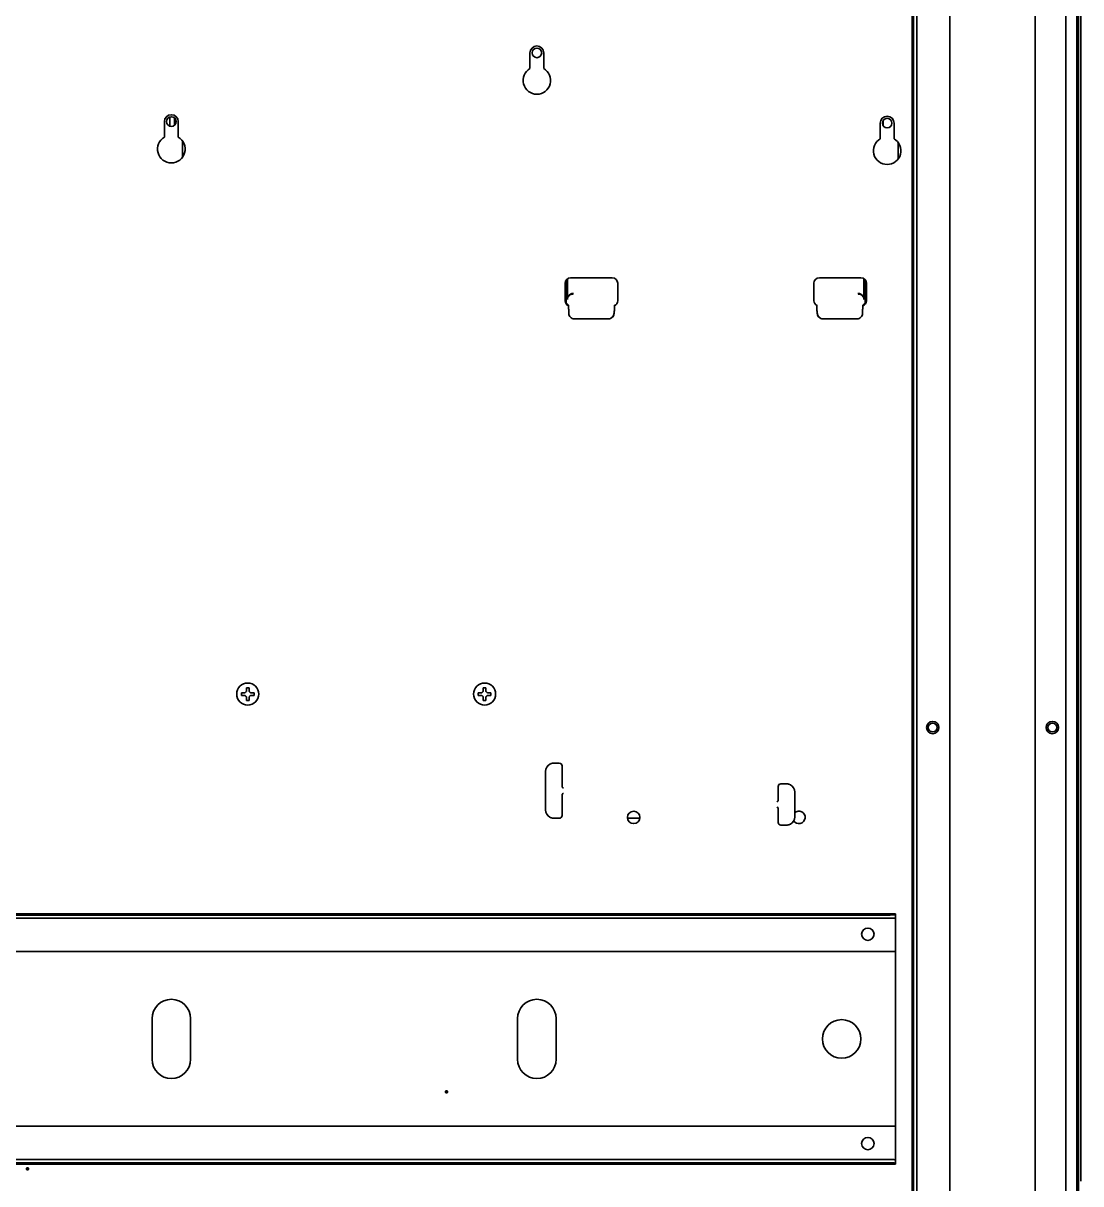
# Model space of a CAD drawing. Extents: x -760 to 4209, y 5795 to 10697.
# Drawn here: x 2326.9 to 2710.9, y 9870.9 to 10292.2 of the extents above; entities that cross this region are included whole.
import ezdxf

# ---------------------------------------------------------------- set-up
doc = ezdxf.new("R2010")
doc.units = 0
doc.header["$LTSCALE"] = 5
doc.layers.add('1', color=7, linetype='CONTINUOUS', true_color=0xffffff)

msp = doc.modelspace()

# ---------------------------------------------------------------- linework, layer by layer
at = {"layer": '1', "color": 7, "linetype": 'Continuous', "lineweight": 35}
for p, q in [((2710.05, 10525.87), (2710.05, 9547.02)), ((2710.85, 9871.84), (2710.85, 10525.82)), ((2649.63, 10434.52), (2649.63, 9638.52)), ((2650.08, 10432.52), (2650.08, 9640.52)), ((2651.28, 10432.52), (2651.28, 9640.52)), ((2663.35, 9638.52), (2663.35, 10434.52)), ((2694.25, 9638.52), (2694.25, 10434.52)), ((2705.48, 10434.52), (2705.48, 9638.52)), ((2709.43, 9638.52), (2709.43, 10434.52)), ((2510.9, 10275.75), (2510.9, 10281.42)), ((2515.9, 10281.42), (2515.9, 10275.75)), ((2380.21, 10254.8), (2380.21, 10258.16)), ((2381.86, 10257.79), (2381.86, 10255.17)), ((2378.2, 10250.81), (2378.2, 10256.48)), ((2383.2, 10256.48), (2383.2, 10250.81)), ((2638.06, 10250.25), (2638.06, 10255.92)), ((2639.06, 10256.82), (2639.06, 10255.02)), ((2643.06, 10255.92), (2643.06, 10250.25)), ((2384.77, 10249.38), (2384.77, 10243.59)), ((2644.55, 10248.94), (2644.55, 10242.91)), ((2524.06, 10198.98), (2524.06, 10190.75)), ((2524.47, 10191.94), (2524.47, 10199.38)), ((2525.66, 10199.77), (2540.76, 10199.77)), ((2615.96, 10199.77), (2631.06, 10199.77)), ((2632.14, 10199.45), (2632.14, 10191.94)), ((2632.55, 10190.75), (2632.55, 10199.1)), ((2523.66, 10191.47), (2523.66, 10197.77)), ((2542.76, 10197.77), (2542.76, 10191.47)), ((2613.96, 10191.47), (2613.96, 10197.77)), ((2633.06, 10197.77), (2633.06, 10191.47)), ((2524.06, 10190.75), (2524.93, 10189.87)), ((2632.55, 10190.75), (2631.68, 10189.87)), ((2524.94, 10189.37), (2524.94, 10188.39)), ((2524.95, 10187.5), (2524.95, 10186.91)), ((2541.48, 10186.91), (2541.51, 10187.5)), ((2541.52, 10189.37), (2541.52, 10188.39)), ((2542.08, 10189.98), (2541.57, 10189.87)), ((2615.04, 10189.87), (2614.66, 10189.95)), ((2615.09, 10188.39), (2615.09, 10189.37)), ((2615.1, 10187.5), (2615.13, 10186.91)), ((2631.66, 10186.91), (2631.66, 10187.5)), ((2631.67, 10188.39), (2631.67, 10189.37)), ((2525.17, 10186), (2525.19, 10185.96)), ((2526.98, 10184.85), (2539.34, 10184.85)), ((2540.08, 10185), (2540.13, 10185.02)), ((2616.48, 10185.02), (2616.53, 10185)), ((2617.27, 10184.85), (2629.63, 10184.85)), ((2631.42, 10185.96), (2631.44, 10186)), ((2406.13, 10048.67), (2406.13, 10049.17)), ((2406.13, 10048.17), (2406.13, 10048.67)), ((2410.73, 10049.17), (2410.73, 10048.67)), ((2410.73, 10048.67), (2410.73, 10048.17)), ((2492.13, 10048.67), (2492.13, 10049.17)), ((2492.13, 10048.17), (2492.13, 10048.67)), ((2496.73, 10049.17), (2496.73, 10048.67)), ((2496.73, 10048.67), (2496.73, 10048.17)), ((2520.05, 10023.61), (2519.55, 10023.61)), ((2520.05, 10023.61), (2521.55, 10023.61)), ((2522.55, 10022.61), (2522.55, 10015.11)), ((2516.55, 10006.61), (2516.55, 10020.61)), ((2600.99, 10009.97), (2600.99, 10015.11)), ((2601.99, 10016.11), (2603.49, 10016.11)), ((2603.99, 10016.11), (2603.49, 10016.11)), ((2522.55, 10012.11), (2522.55, 10004.61)), ((2606.99, 10013.11), (2606.99, 10004.11)), ((2600.99, 10002.11), (2600.99, 10007.26)), ((2519.55, 10003.61), (2520.05, 10003.61)), ((2521.55, 10003.61), (2520.05, 10003.61)), ((2546.33, 10003.61), (2550.78, 10003.61)), ((2603.49, 10001.11), (2601.99, 10001.11)), ((2603.49, 10001.11), (2603.99, 10001.11)), ((2643.55, 9968.95), (1916.55, 9968.95)), ((2641.55, 9968.49), (1918.55, 9968.49)), ((2641.55, 9967.29), (1918.55, 9967.29)), ((2643.55, 9968.94), (2643.55, 9968.95)), ((2643.55, 9968.94), (2643.55, 9968.63)), ((2643.55, 9968.63), (2643.55, 9967.43)), ((2643.55, 9966.75), (2643.55, 9967.43)), ((2643.55, 9966.75), (2643.55, 9956.22)), ((2643.55, 9955.22), (1916.55, 9955.22)), ((2643.55, 9956.22), (2643.55, 9955.22)), ((2643.55, 9953.02), (2643.55, 9955.22)), ((2643.55, 9953.02), (2643.55, 9894.02)), ((2373.7, 9916.14), (2373.7, 9930.9)), ((2387.7, 9930.9), (2387.7, 9916.14)), ((2506.4, 9916.14), (2506.4, 9930.9)), ((2520.4, 9930.9), (2520.4, 9916.14)), ((2643.55, 9891.82), (1916.55, 9891.82)), ((2643.55, 9891.82), (2643.55, 9894.02)), ((2643.55, 9890.82), (2643.55, 9891.82)), ((2643.55, 9890.82), (2643.55, 9880.3)), ((1918.55, 9879.75), (2641.55, 9879.75)), ((1918.55, 9878.55), (2641.55, 9878.55)), ((2643.55, 9880.3), (2643.55, 9879.61)), ((2643.55, 9879.61), (2643.55, 9878.41)), ((1916.55, 9878.1), (2643.55, 9878.1)), ((2643.55, 9878.1), (2643.55, 9878.41)), ((2643.55, 9878.1), (2643.55, 9878.1))]:
    msp.add_line(p, q, dxfattribs=at)
for centre, radius in [((2513.4, 10281.42), 1.75), ((2380.7, 10256.48), 1.75), ((2640.56, 10255.92), 1.75), ((2408.43, 10048.67), 4), ((2494.43, 10048.67), 4), ((2657.1, 10036.52), 2.25), ((2700.51, 10036.52), 2.25), ((2657.1, 10036.52), 1.6), ((2700.51, 10036.52), 1.6), ((2548.55, 10003.92), 2.25), ((2633.55, 9961.52), 2.25), ((2624.05, 9923.52), 7), ((2633.55, 9885.52), 2.25)]:
    msp.add_circle(centre, radius, dxfattribs=at)
for centre, radius, start, end in [((2513.4, 10281.42), 2.5, 0, 180), ((2513.4, 10271.42), 5, 120, 60), ((2380.7, 10256.48), 2.5, 0, 180), ((2640.56, 10255.92), 2.5, 0, 180), ((2380.7, 10246.48), 5, 120, 60), ((2640.56, 10245.92), 5, 120, 60), ((2525.66, 10197.77), 2, 90, 180), ((2540.76, 10197.77), 2, 0, 90), ((2615.96, 10197.77), 2, 90, 180), ((2631.06, 10197.77), 2, 0, 90), ((2525.66, 10191.47), 2, 180, 249.0863), ((2540.76, 10191.47), 2, 292.7967, 0), ((2615.96, 10191.47), 2, 180, 243.9689), ((2631.06, 10191.47), 2, 287.8664, 0), ((2519.55, 10020.61), 3, 118.4197, 180), ((2521.55, 10022.61), 1, 0, 90), ((2523.05, 10015.11), 0.5, 180, 232.4484), ((2523.05, 10015.11), 0.5, 232.4484, 270), ((2601.99, 10015.11), 1, 90, 180), ((2603.99, 10013.11), 3, 0, 61.5803), ((2523.05, 10012.11), 0.5, 127.5516, 180), ((2523.05, 10012.11), 0.5, 90, 127.5516), ((2600.49, 10010.11), 0.5, 270, 0), ((2519.55, 10006.61), 3, 180, 241.5803), ((2600.49, 10007.11), 0.5, 0, 90), ((2608.55, 10003.92), 2.25, 212.085, 134.1675), ((2521.55, 10004.61), 1, 270, 0), ((2601.99, 10002.11), 1, 180, 270), ((2603.99, 10004.11), 3, 298.4197, 0), ((2380.7, 9930.9), 7, 0, 180), ((2513.4, 9930.9), 7, 0, 180), ((2380.7, 9916.14), 7, 180, 0), ((2513.4, 9916.14), 7, 180, 0)]:
    msp.add_arc(centre, radius, start, end, dxfattribs=at)
for centre, major_axis, ratio, start_param, end_param in [((2524.93, 10189.37), (0, -0.5), 0.017455, 1.570796, 3.124139), ((2524.98, 10188.39), (0, -2), 0.017455, 4.712389, 5.168912), ((2526.95, 10186.91), (0.49, -1.98), 0.980177, 4.473906, 4.937741), ((2526.98, 10186.85), (0.89, -1.79), 0.999619, 4.248559, 5.819964), ((2539.34, 10186.85), (-1.86, -0.74), 0.997787, 1.189503, 2.763341), ((2539.47, 10186.91), (-1.25, -1.65), 0.952765, 1.007301, 2.199828), ((2541.35, 10188.39), (0, -2), 0.087489, 1.114274, 1.570796), ((2541.57, 10189.37), (0, -0.5), 0.087489, 3.159046, 4.712389), ((2615.04, 10189.37), (0, -0.5), 0.087489, 1.570796, 3.124139), ((2615.26, 10188.39), (0, -2), 0.087489, 4.712389, 5.168912), ((2617.14, 10186.91), (1.25, -1.65), 0.952765, 4.083357, 5.275884), ((2617.27, 10186.85), (1.86, -0.74), 0.997787, 3.519844, 5.093682), ((2629.63, 10186.85), (-0.89, -1.79), 0.999619, 0.463221, 2.034627), ((2629.66, 10186.91), (-0.49, -1.98), 0.980177, 1.345444, 1.809279), ((2631.63, 10188.39), (0, -2), 0.017455, 1.114274, 1.570796), ((2631.68, 10189.37), (0, -0.5), 0.017455, 3.159046, 4.712389), ((2641.55, 9968.63), (-2, 0), 0.069756, 1.570796, 3.141593), ((2641.55, 9967.43), (2, 0), 0.069756, 4.712389, 6.283185), ((2641.55, 9879.61), (-2, 0), 0.069756, 3.141593, 4.712389), ((2641.55, 9878.41), (2, 0), 0.069756, 0, 1.570796)]:
    msp.add_ellipse(centre, major_axis=major_axis, ratio=ratio, start_param=start_param, end_param=end_param, dxfattribs=at)
for points, knots in [([(2524.47, 10191.94), (2524.47, 10191.94), (2524.47, 10191.95), (2524.47, 10191.95), (2524.47, 10191.97), (2524.47, 10191.99), (2524.47, 10192.05), (2524.48, 10192.09), (2524.49, 10192.19), (2524.51, 10192.31), (2524.54, 10192.46), (2524.57, 10192.55), (2524.59, 10192.61), (2524.6, 10192.64), (2524.65, 10192.79), (2524.71, 10192.91), (2524.84, 10193.14), (2524.91, 10193.25), (2525.04, 10193.4), (2525.09, 10193.45), (2525.16, 10193.53), (2525.19, 10193.55), (2525.24, 10193.6), (2525.27, 10193.62), (2525.35, 10193.69), (2525.41, 10193.74), (2525.54, 10193.82), (2525.6, 10193.86), (2525.74, 10193.93), (2525.81, 10193.96), (2525.91, 10194), (2525.93, 10194), (2525.97, 10194.02), (2526.02, 10194.03), (2526.08, 10194.05), (2526.21, 10194.08), (2526.29, 10194.1), (2526.46, 10194.12), (2526.55, 10194.12), (2526.65, 10194.12)], [0, 0, 0, 0, 0.003906, 0.003906, 0.007813, 0.015625, 0.03125, 0.0625, 0.0625, 0.125, 0.1875, 0.21875, 0.21875, 0.25, 0.25, 0.375, 0.375, 0.5, 0.5, 0.5625, 0.5625, 0.59375, 0.59375, 0.625, 0.625, 0.6875, 0.6875, 0.75, 0.75, 0.8125, 0.8125, 0.828125, 0.828125, 0.84375, 0.875, 0.875, 0.9375, 0.9375, 1, 1, 1, 1]), ([(2526.53, 10193.87), (2526.44, 10193.87), (2526.36, 10193.87), (2526.19, 10193.85), (2526.11, 10193.84), (2525.99, 10193.81), (2525.94, 10193.79), (2525.88, 10193.78), (2525.84, 10193.76), (2525.83, 10193.76), (2525.74, 10193.72), (2525.67, 10193.7), (2525.54, 10193.63), (2525.48, 10193.6), (2525.36, 10193.53), (2525.3, 10193.49), (2525.22, 10193.43), (2525.2, 10193.41), (2525.15, 10193.36), (2525.12, 10193.34), (2525.05, 10193.28), (2525.01, 10193.23), (2524.89, 10193.09), (2524.81, 10192.99), (2524.69, 10192.79), (2524.64, 10192.69), (2524.59, 10192.56), (2524.58, 10192.53), (2524.56, 10192.48), (2524.54, 10192.4), (2524.5, 10192.27), (2524.49, 10192.16), (2524.48, 10192.08), (2524.47, 10192.03), (2524.47, 10191.99), (2524.47, 10191.97), (2524.47, 10191.95), (2524.47, 10191.94)], [0, 0, 0, 0, 0.0625, 0.0625, 0.125, 0.125, 0.15625, 0.171875, 0.171875, 0.1875, 0.1875, 0.25, 0.25, 0.3125, 0.3125, 0.375, 0.375, 0.40625, 0.40625, 0.4375, 0.4375, 0.5, 0.5, 0.625, 0.625, 0.75, 0.75, 0.78125, 0.78125, 0.8125, 0.875, 0.9375, 0.9375, 0.96875, 0.984375, 0.984375, 1, 1, 1, 1]), ([(2629.96, 10194.12), (2630.06, 10194.12), (2630.15, 10194.12), (2630.32, 10194.1), (2630.4, 10194.08), (2630.53, 10194.05), (2630.59, 10194.03), (2630.64, 10194.02), (2630.68, 10194), (2630.7, 10194), (2630.8, 10193.96), (2630.87, 10193.93), (2631.01, 10193.86), (2631.07, 10193.82), (2631.2, 10193.74), (2631.26, 10193.69), (2631.34, 10193.62), (2631.37, 10193.6), (2631.42, 10193.55), (2631.45, 10193.53), (2631.52, 10193.45), (2631.57, 10193.4), (2631.7, 10193.25), (2631.77, 10193.14), (2631.9, 10192.91), (2631.96, 10192.79), (2632.01, 10192.64), (2632.02, 10192.61), (2632.04, 10192.55), (2632.07, 10192.46), (2632.1, 10192.31), (2632.12, 10192.19), (2632.13, 10192.09), (2632.14, 10192.05), (2632.14, 10191.99), (2632.14, 10191.97), (2632.14, 10191.95), (2632.14, 10191.95), (2632.14, 10191.94), (2632.14, 10191.94)], [0, 0, 0, 0, 0.0625, 0.0625, 0.125, 0.125, 0.15625, 0.171875, 0.171875, 0.1875, 0.1875, 0.25, 0.25, 0.3125, 0.3125, 0.375, 0.375, 0.40625, 0.40625, 0.4375, 0.4375, 0.5, 0.5, 0.625, 0.625, 0.75, 0.75, 0.78125, 0.78125, 0.8125, 0.875, 0.9375, 0.9375, 0.96875, 0.984375, 0.992188, 0.996094, 0.996094, 1, 1, 1, 1]), ([(2632.14, 10191.94), (2632.14, 10191.95), (2632.14, 10191.97), (2632.14, 10191.99), (2632.14, 10192.03), (2632.13, 10192.08), (2632.12, 10192.16), (2632.11, 10192.27), (2632.07, 10192.4), (2632.05, 10192.48), (2632.03, 10192.53), (2632.02, 10192.56), (2631.97, 10192.69), (2631.92, 10192.79), (2631.8, 10192.99), (2631.72, 10193.09), (2631.6, 10193.23), (2631.56, 10193.28), (2631.49, 10193.34), (2631.46, 10193.36), (2631.41, 10193.41), (2631.39, 10193.43), (2631.31, 10193.49), (2631.25, 10193.53), (2631.13, 10193.6), (2631.07, 10193.63), (2630.94, 10193.7), (2630.87, 10193.72), (2630.78, 10193.76), (2630.77, 10193.76), (2630.73, 10193.78), (2630.67, 10193.79), (2630.62, 10193.81), (2630.5, 10193.84), (2630.42, 10193.85), (2630.25, 10193.87), (2630.17, 10193.87), (2630.08, 10193.87)], [0, 0, 0, 0, 0.015625, 0.015625, 0.03125, 0.0625, 0.0625, 0.125, 0.1875, 0.21875, 0.21875, 0.25, 0.25, 0.375, 0.375, 0.5, 0.5, 0.5625, 0.5625, 0.59375, 0.59375, 0.625, 0.625, 0.6875, 0.6875, 0.75, 0.75, 0.8125, 0.8125, 0.828125, 0.828125, 0.84375, 0.875, 0.875, 0.9375, 0.9375, 1, 1, 1, 1]), ([(2406.13, 10049.17), (2406.33, 10049.17), (2406.54, 10049.17), (2406.87, 10049.17), (2406.98, 10049.17), (2407.2, 10049.17), (2407.31, 10049.17), (2407.43, 10049.17)], [0, 0, 0, 0, 0.5, 0.5, 0.75, 0.75, 1, 1, 1, 1]), ([(2407.93, 10046.37), (2407.93, 10046.57), (2407.93, 10046.78), (2407.93, 10047.11), (2407.93, 10047.22), (2407.93, 10047.44), (2407.93, 10047.55), (2407.93, 10047.67)], [0, 0, 0, 0, 0.5, 0.5, 0.75, 0.75, 1, 1, 1, 1]), ([(2408.93, 10050.97), (2408.93, 10050.77), (2408.93, 10050.56), (2408.93, 10050.23), (2408.93, 10050.12), (2408.93, 10049.9), (2408.93, 10049.78), (2408.93, 10049.67)], [0, 0, 0, 0, 0.5, 0.5, 0.75, 0.75, 1, 1, 1, 1]), ([(2410.73, 10048.17), (2410.53, 10048.17), (2410.32, 10048.17), (2409.99, 10048.17), (2409.88, 10048.17), (2409.66, 10048.17), (2409.55, 10048.17), (2409.43, 10048.17)], [0, 0, 0, 0, 0.5, 0.5, 0.75, 0.75, 1, 1, 1, 1]), ([(2492.13, 10049.17), (2492.33, 10049.17), (2492.54, 10049.17), (2492.87, 10049.17), (2492.98, 10049.17), (2493.2, 10049.17), (2493.31, 10049.17), (2493.43, 10049.17)], [0, 0, 0, 0, 0.5, 0.5, 0.75, 0.75, 1, 1, 1, 1]), ([(2493.93, 10046.37), (2493.93, 10046.57), (2493.93, 10046.78), (2493.93, 10047.11), (2493.93, 10047.22), (2493.93, 10047.44), (2493.93, 10047.55), (2493.93, 10047.67)], [0, 0, 0, 0, 0.5, 0.5, 0.75, 0.75, 1, 1, 1, 1]), ([(2494.93, 10050.97), (2494.93, 10050.77), (2494.93, 10050.56), (2494.93, 10050.23), (2494.93, 10050.12), (2494.93, 10049.9), (2494.93, 10049.78), (2494.93, 10049.67)], [0, 0, 0, 0, 0.5, 0.5, 0.75, 0.75, 1, 1, 1, 1]), ([(2496.73, 10048.17), (2496.53, 10048.17), (2496.32, 10048.17), (2495.99, 10048.17), (2495.88, 10048.17), (2495.66, 10048.17), (2495.55, 10048.17), (2495.43, 10048.17)], [0, 0, 0, 0, 0.5, 0.5, 0.75, 0.75, 1, 1, 1, 1]), ([(2518.13, 10023.25), (2518.18, 10023.28), (2518.24, 10023.31), (2518.36, 10023.36), (2518.41, 10023.39), (2518.5, 10023.42), (2518.53, 10023.43), (2518.59, 10023.45), (2518.68, 10023.48), (2518.77, 10023.51), (2518.95, 10023.55), (2519.07, 10023.57), (2519.22, 10023.59), (2519.25, 10023.6), (2519.31, 10023.6), (2519.34, 10023.6), (2519.4, 10023.61), (2519.43, 10023.61), (2519.49, 10023.61), (2519.52, 10023.61), (2519.55, 10023.61)], [0, 0, 0, 0, 0.125, 0.125, 0.25, 0.25, 0.3125, 0.3125, 0.375, 0.5, 0.5, 0.75, 0.75, 0.8125, 0.8125, 0.875, 0.875, 0.9375, 0.9375, 1, 1, 1, 1]), ([(2603.99, 10016.11), (2604.02, 10016.11), (2604.05, 10016.11), (2604.11, 10016.11), (2604.14, 10016.11), (2604.23, 10016.1), (2604.29, 10016.1), (2604.47, 10016.07), (2604.59, 10016.05), (2604.77, 10016.01), (2604.83, 10015.99), (2604.92, 10015.96), (2604.95, 10015.95), (2605.01, 10015.93), (2605.04, 10015.92), (2605.13, 10015.89), (2605.19, 10015.86), (2605.3, 10015.81), (2605.36, 10015.78), (2605.42, 10015.75)], [0, 0, 0, 0, 0.0625, 0.0625, 0.125, 0.125, 0.25, 0.25, 0.5, 0.5, 0.625, 0.625, 0.6875, 0.6875, 0.75, 0.75, 0.875, 0.875, 1, 1, 1, 1]), ([(2519.55, 10003.61), (2519.52, 10003.61), (2519.49, 10003.61), (2519.43, 10003.61), (2519.4, 10003.62), (2519.31, 10003.62), (2519.25, 10003.63), (2519.07, 10003.65), (2518.95, 10003.67), (2518.77, 10003.72), (2518.68, 10003.74), (2518.59, 10003.77), (2518.53, 10003.79), (2518.5, 10003.8), (2518.42, 10003.84), (2518.36, 10003.86), (2518.24, 10003.91), (2518.18, 10003.94), (2518.13, 10003.97)], [0, 0, 0, 0, 0.0625, 0.0625, 0.125, 0.125, 0.25, 0.25, 0.5, 0.5, 0.625, 0.6875, 0.6875, 0.75, 0.75, 0.875, 0.875, 1, 1, 1, 1]), ([(2605.42, 10001.47), (2605.36, 10001.44), (2605.3, 10001.41), (2605.19, 10001.36), (2605.13, 10001.34), (2605.04, 10001.3), (2605.01, 10001.29), (2604.95, 10001.27), (2604.92, 10001.26), (2604.83, 10001.23), (2604.77, 10001.22), (2604.59, 10001.17), (2604.47, 10001.15), (2604.29, 10001.13), (2604.23, 10001.12), (2604.14, 10001.12), (2604.09, 10001.11), (2604.05, 10001.11), (2604.02, 10001.11), (2604, 10001.11), (2603.99, 10001.11)], [0, 0, 0, 0, 0.125, 0.125, 0.25, 0.25, 0.3125, 0.3125, 0.375, 0.375, 0.5, 0.5, 0.75, 0.75, 0.875, 0.875, 0.9375, 0.96875, 0.96875, 1, 1, 1, 1])]:
    msp.add_open_spline(points, degree=3, knots=knots, dxfattribs=at)
for points in [[(2407.43, 10048.17), (2407.38, 10048.17), (2407.27, 10048.17), (2407.11, 10048.17), (2406.95, 10048.17), (2406.79, 10048.17), (2406.64, 10048.17), (2406.48, 10048.17), (2406.32, 10048.17), (2406.19, 10048.17), (2406.13, 10048.17)], [(2407.43, 10049.17), (2407.45, 10049.19), (2407.5, 10049.24), (2407.57, 10049.31), (2407.64, 10049.38), (2407.72, 10049.45), (2407.79, 10049.53), (2407.86, 10049.6), (2407.91, 10049.65), (2407.93, 10049.67)], [(2407.93, 10047.67), (2407.9, 10047.7), (2407.85, 10047.75), (2407.78, 10047.82), (2407.71, 10047.89), (2407.64, 10047.96), (2407.57, 10048.03), (2407.5, 10048.1), (2407.45, 10048.15), (2407.43, 10048.17)], [(2407.93, 10050.97), (2408.1, 10050.97), (2408.43, 10050.97), (2408.76, 10050.97), (2408.93, 10050.97)], [(2407.93, 10049.67), (2407.93, 10049.72), (2407.93, 10049.83), (2407.93, 10049.99), (2407.93, 10050.15), (2407.93, 10050.31), (2407.93, 10050.46), (2407.93, 10050.62), (2407.93, 10050.78), (2407.93, 10050.91), (2407.93, 10050.97)], [(2408.93, 10049.67), (2408.96, 10049.64), (2409.01, 10049.59), (2409.08, 10049.52), (2409.15, 10049.45), (2409.22, 10049.38), (2409.29, 10049.31), (2409.36, 10049.24), (2409.41, 10049.19), (2409.43, 10049.17)], [(2409.43, 10048.17), (2409.41, 10048.15), (2409.36, 10048.1), (2409.29, 10048.03), (2409.22, 10047.96), (2409.14, 10047.88), (2409.07, 10047.81), (2409, 10047.74), (2408.95, 10047.69), (2408.93, 10047.67)], [(2408.93, 10047.67), (2408.93, 10047.62), (2408.93, 10047.51), (2408.93, 10047.35), (2408.93, 10047.19), (2408.93, 10047.03), (2408.93, 10046.88), (2408.93, 10046.72), (2408.93, 10046.56), (2408.93, 10046.43), (2408.93, 10046.37)], [(2409.43, 10049.17), (2409.48, 10049.17), (2409.59, 10049.17), (2409.75, 10049.17), (2409.91, 10049.17), (2410.07, 10049.17), (2410.22, 10049.17), (2410.38, 10049.17), (2410.54, 10049.17), (2410.67, 10049.17), (2410.73, 10049.17)], [(2493.43, 10048.17), (2493.38, 10048.17), (2493.27, 10048.17), (2493.11, 10048.17), (2492.95, 10048.17), (2492.79, 10048.17), (2492.64, 10048.17), (2492.48, 10048.17), (2492.32, 10048.17), (2492.19, 10048.17), (2492.13, 10048.17)], [(2493.43, 10049.17), (2493.45, 10049.19), (2493.5, 10049.24), (2493.57, 10049.31), (2493.64, 10049.38), (2493.72, 10049.45), (2493.79, 10049.53), (2493.86, 10049.6), (2493.91, 10049.65), (2493.93, 10049.67)], [(2493.93, 10047.67), (2493.9, 10047.7), (2493.85, 10047.75), (2493.78, 10047.82), (2493.71, 10047.89), (2493.64, 10047.96), (2493.57, 10048.03), (2493.5, 10048.1), (2493.45, 10048.15), (2493.43, 10048.17)], [(2493.93, 10050.97), (2494.1, 10050.97), (2494.43, 10050.97), (2494.76, 10050.97), (2494.93, 10050.97)], [(2493.93, 10049.67), (2493.93, 10049.72), (2493.93, 10049.83), (2493.93, 10049.99), (2493.93, 10050.15), (2493.93, 10050.31), (2493.93, 10050.46), (2493.93, 10050.62), (2493.93, 10050.78), (2493.93, 10050.91), (2493.93, 10050.97)], [(2494.93, 10049.67), (2494.96, 10049.64), (2495.01, 10049.59), (2495.08, 10049.52), (2495.15, 10049.45), (2495.22, 10049.38), (2495.29, 10049.31), (2495.36, 10049.24), (2495.41, 10049.19), (2495.43, 10049.17)], [(2495.43, 10048.17), (2495.41, 10048.15), (2495.36, 10048.1), (2495.29, 10048.03), (2495.22, 10047.96), (2495.14, 10047.88), (2495.07, 10047.81), (2495, 10047.74), (2494.95, 10047.69), (2494.93, 10047.67)], [(2494.93, 10047.67), (2494.93, 10047.62), (2494.93, 10047.51), (2494.93, 10047.35), (2494.93, 10047.19), (2494.93, 10047.03), (2494.93, 10046.88), (2494.93, 10046.72), (2494.93, 10046.56), (2494.93, 10046.43), (2494.93, 10046.37)], [(2495.43, 10049.17), (2495.48, 10049.17), (2495.59, 10049.17), (2495.75, 10049.17), (2495.91, 10049.17), (2496.07, 10049.17), (2496.22, 10049.17), (2496.38, 10049.17), (2496.54, 10049.17), (2496.67, 10049.17), (2496.73, 10049.17)], [(2408.93, 10046.37), (2408.76, 10046.37), (2408.43, 10046.37), (2408.1, 10046.37), (2407.93, 10046.37)], [(2494.93, 10046.37), (2494.76, 10046.37), (2494.43, 10046.37), (2494.1, 10046.37), (2493.93, 10046.37)]]:
    msp.add_open_spline(points, degree=3, dxfattribs=at)
at = {"layer": '1', "color": 163, "linetype": 'Continuous', "lineweight": 70}
for p in [(2480.61, 9904.36), (2328.49, 9876.36)]:
    msp.add_point(p, dxfattribs=at)

doc.saveas('drawing.dxf')
